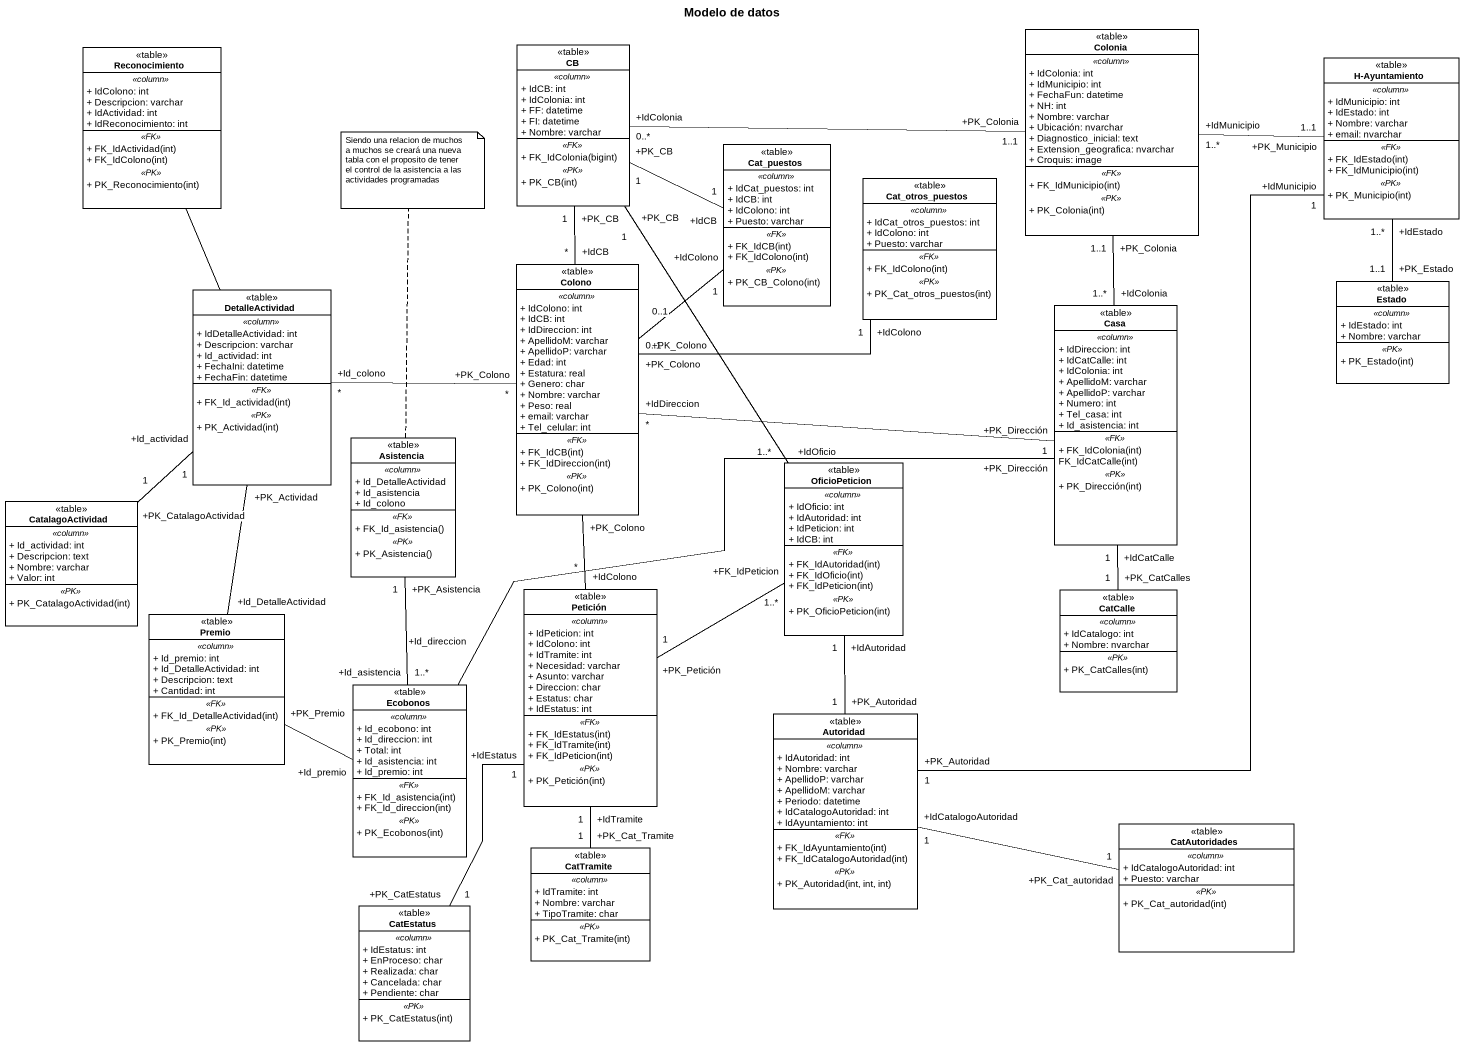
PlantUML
@startuml
title Modelo de datos
hide circle
hide empty members
skinparam classAttributeIconSize 0
class Colonia <<table>> {
  .. <<column>> ..
  + IdColonia: int
  + IdMunicipio: int
  + FechaFun: datetime
  + NH: int
  + Nombre: varchar
  + Ubicación: nvarchar
  + Diagnostico_inicial: text
  + Extension_geografica: nvarchar
  + Croquis: image
  .. <<FK>> ..
  + FK_IdMunicipio(int)
  .. <<PK>> ..
  + PK_Colonia(int)
}
class Reconocimiento <<table>> {
  .. <<column>> ..
  + IdColono: int
  + Descripcion: varchar
  + IdActividad: int
  + IdReconocimiento: int
  .. <<FK>> ..
  + FK_IdActividad(int)
  + FK_IdColono(int)
  .. <<PK>> ..
  + PK_Reconocimiento(int)
}
class CB <<table>> {
  .. <<column>> ..
  + IdCB: int
  + IdColonia: int
  + FF: datetime
  + FI: datetime
  + Nombre: varchar
  .. <<FK>> ..
  + FK_IdColonia(bigint)
  .. <<PK>> ..
  + PK_CB(int)
}
class "H-Ayuntamiento" as H_Ayuntamiento <<table>> {
  .. <<column>> ..
  + IdMunicipio: int
  + IdEstado: int
  + Nombre: varchar
  + email: nvarchar
  .. <<FK>> ..
  + FK_IdEstado(int)
  + FK_IdMunicipio(int)
  .. <<PK>> ..
  + PK_Municipio(int)
}
class Cat_puestos <<table>> {
  .. <<column>> ..
  + IdCat_puestos: int
  + IdCB: int
  + IdColono: int
  + Puesto: varchar
  .. <<FK>> ..
  + FK_IdCB(int)
  + FK_IdColono(int)
  .. <<PK>> ..
  + PK_CB_Colono(int)
}
class Cat_otros_puestos <<table>> {
  .. <<column>> ..
  + IdCat_otros_puestos: int
  + IdColono: int
  + Puesto: varchar
  .. <<FK>> ..
  + FK_IdColono(int)
  .. <<PK>> ..
  + PK_Cat_otros_puestos(int)
}
class Colono <<table>> {
  .. <<column>> ..
  + IdColono: int
  + IdCB: int
  + IdDireccion: int
  + ApellidoM: varchar
  + ApellidoP: varchar
  + Edad: int
  + Estatura: real
  + Genero: char
  + Nombre: varchar
  + Peso: real
  + email: varchar
  + Tel_celular: int
  .. <<FK>> ..
  + FK_IdCB(int)
  + FK_IdDireccion(int)
  .. <<PK>> ..
  + PK_Colono(int)
}
class DetalleActividad <<table>> {
  .. <<column>> ..
  + IdDetalleActividad: int
  + Descripcion: varchar
  + Id_actividad: int
  + FechaIni: datetime
  + FechaFin: datetime
  .. <<FK>> ..
  + FK_Id_actividad(int)
  .. <<PK>> ..
  + PK_Actividad(int)
}
class Casa <<table>> {
  .. <<column>> ..
  + IdDireccion: int
  + IdCatCalle: int
  + IdColonia: int
  + ApellidoM: varchar
  + ApellidoP: varchar
  + Numero: int
  + Tel_casa: int
  + Id_asistencia: int
  .. <<FK>> ..
  + FK_IdColonia(int)
  FK_IdCatCalle(int)
  .. <<PK>> ..
  + PK_Dirección(int)
}
class Estado <<table>> {
  .. <<column>> ..
  + IdEstado: int
  + Nombre: varchar
  .. <<PK>> ..
  + PK_Estado(int)
}
class Asistencia <<table>> {
  .. <<column>> ..
  + Id_DetalleActividad
  + Id_asistencia
  + Id_colono
  .. <<FK>> ..
  + FK_Id_asistencia()
  .. <<PK>> ..
  + PK_Asistencia()
}
class OficioPeticion <<table>> {
  .. <<column>> ..
  + IdOficio: int
  + IdAutoridad: int
  + IdPeticion: int
  + IdCB: int
  .. <<FK>> ..
  + FK_IdAutoridad(int)
  + FK_IdOficio(int)
  + FK_IdPeticion(int)
  .. <<PK>> ..
  + PK_OficioPeticion(int)
}
class CatalagoActividad <<table>> {
  .. <<column>> ..
  + Id_actividad: int
  + Descripcion: text
  + Nombre: varchar
  + Valor: int
  .. <<PK>> ..
  + PK_CatalagoActividad(int)
}
class Premio <<table>> {
  .. <<column>> ..
  + Id_premio: int
  + Id_DetalleActividad: int
  + Descripcion: text
  + Cantidad: int
  .. <<FK>> ..
  + FK_Id_DetalleActividad(int)
  .. <<PK>> ..
  + PK_Premio(int)
}
class Petición <<table>> {
  .. <<column>> ..
  + IdPeticion: int
  + IdColono: int
  + IdTramite: int
  + Necesidad: varchar
  + Asunto: varchar
  + Direccion: char
  + Estatus: char
  + IdEstatus: int
  .. <<FK>> ..
  + FK_IdEstatus(int)
  + FK_IdTramite(int)
  + FK_IdPeticion(int)
  .. <<PK>> ..
  + PK_Petición(int)
}
class CatCalle <<table>> {
  .. <<column>> ..
  + IdCatalogo: int
  + Nombre: nvarchar
  .. <<PK>> ..
  + PK_CatCalles(int)
}
class Ecobonos <<table>> {
  .. <<column>> ..
  + Id_ecobono: int
  + Id_direccion: int
  + Total: int
  + Id_asistencia: int
  + Id_premio: int
  .. <<FK>> ..
  + FK_Id_asistencia(int)
  + FK_Id_direccion(int)
  .. <<PK>> ..
  + PK_Ecobonos(int)
}
class Autoridad <<table>> {
  .. <<column>> ..
  + IdAutoridad: int
  + Nombre: varchar
  + ApellidoP: varchar
  + ApellidoM: varchar
  + Periodo: datetime
  + IdCatalogoAutoridad: int
  + IdAyuntamiento: int
  .. <<FK>> ..
  + FK_IdAyuntamiento(int)
  + FK_IdCatalogoAutoridad(int)
  .. <<PK>> ..
  + PK_Autoridad(int, int, int)
}
class CatTramite <<table>> {
  .. <<column>> ..
  + IdTramite: int
  + Nombre: varchar
  + TipoTramite: char
  .. <<PK>> ..
  + PK_Cat_Tramite(int)
}
class CatAutoridades <<table>> {
  .. <<column>> ..
  + IdCatalogoAutoridad: int
  + Puesto: varchar
  .. <<PK>> ..
  + PK_Cat_autoridad(int)
}
class CatEstatus <<table>> {
  .. <<column>> ..
  + IdEstatus: int
  + EnProceso: char
  + Realizada: char
  + Cancelada: char
  + Pendiente: char
  .. <<PK>> ..
  + PK_CatEstatus(int)
}
Colonia "+IdMunicipio\n1..*" -right- "+PK_Municipio\n1..1" H_Ayuntamiento
CB "+IdColonia\n0..*" -right- "+PK_Colonia\n1..1" Colonia
H_Ayuntamiento "+IdEstado\n1..*" -- "+PK_Estado\n1..1" Estado
H_Ayuntamiento "+IdMunicipio\n1" -- "+PK_Autoridad\n1" Autoridad
Cat_puestos "+IdCB\n1" -left- "+PK_CB\n1" CB
Cat_puestos "+IdColono\n1" -- "+PK_Colono\n0..1" Colono
Cat_otros_puestos "+IdColono\n1" -left- "+PK_Colono\n0..1" Colono
Colono "+IdCB\n*" -up- "+PK_CB\n1" CB
Colono "+IdDireccion\n*" -right- "+PK_Dirección\n1" Casa
DetalleActividad -up- Reconocimiento
DetalleActividad "+Id_colono\n*" -right- "+PK_Colono\n*" Colono
DetalleActividad "+Id_actividad\n1" -- "+PK_CatalagoActividad\n1" CatalagoActividad
Casa "+IdColonia\n1..*" -up- "+PK_Colonia\n1..1" Colonia
Casa "+IdCatCalle\n1" -- "+PK_CatCalles\n1" CatCalle
OficioPeticion "+IdOficio\n1..*" -up- "+PK_CB\n1" CB
OficioPeticion "+FK_IdPeticion\n1..*" -left- "+PK_Petición\n1" Petición
OficioPeticion "+IdAutoridad\n1" -- "+PK_Autoridad\n1" Autoridad
Premio "+Id_DetalleActividad" -up- "+PK_Actividad" DetalleActividad
Petición "+IdColono\n*" -up- "+PK_Colono" Colono
Petición "+IdTramite\n1" -- "+PK_Cat_Tramite\n1" CatTramite
Petición "+IdEstatus\n1" -- "+PK_CatEstatus\n1" CatEstatus
Ecobonos "+Id_direccion" -right- "+PK_Dirección" Casa
Ecobonos "+Id_asistencia\n1..*" -up- "+PK_Asistencia\n1" Asistencia
Ecobonos "+Id_premio" -left- "+PK_Premio" Premio
Autoridad "+IdCatalogoAutoridad\n1" -right- "+PK_Cat_autoridad\n1" CatAutoridades
note top of Asistencia
  Siendo una relacion de muchos
  a muchos se creará una nueva
  tabla con el proposito de tener
  el control de la asistencia a las
  actividades programadas
end note
@enduml
